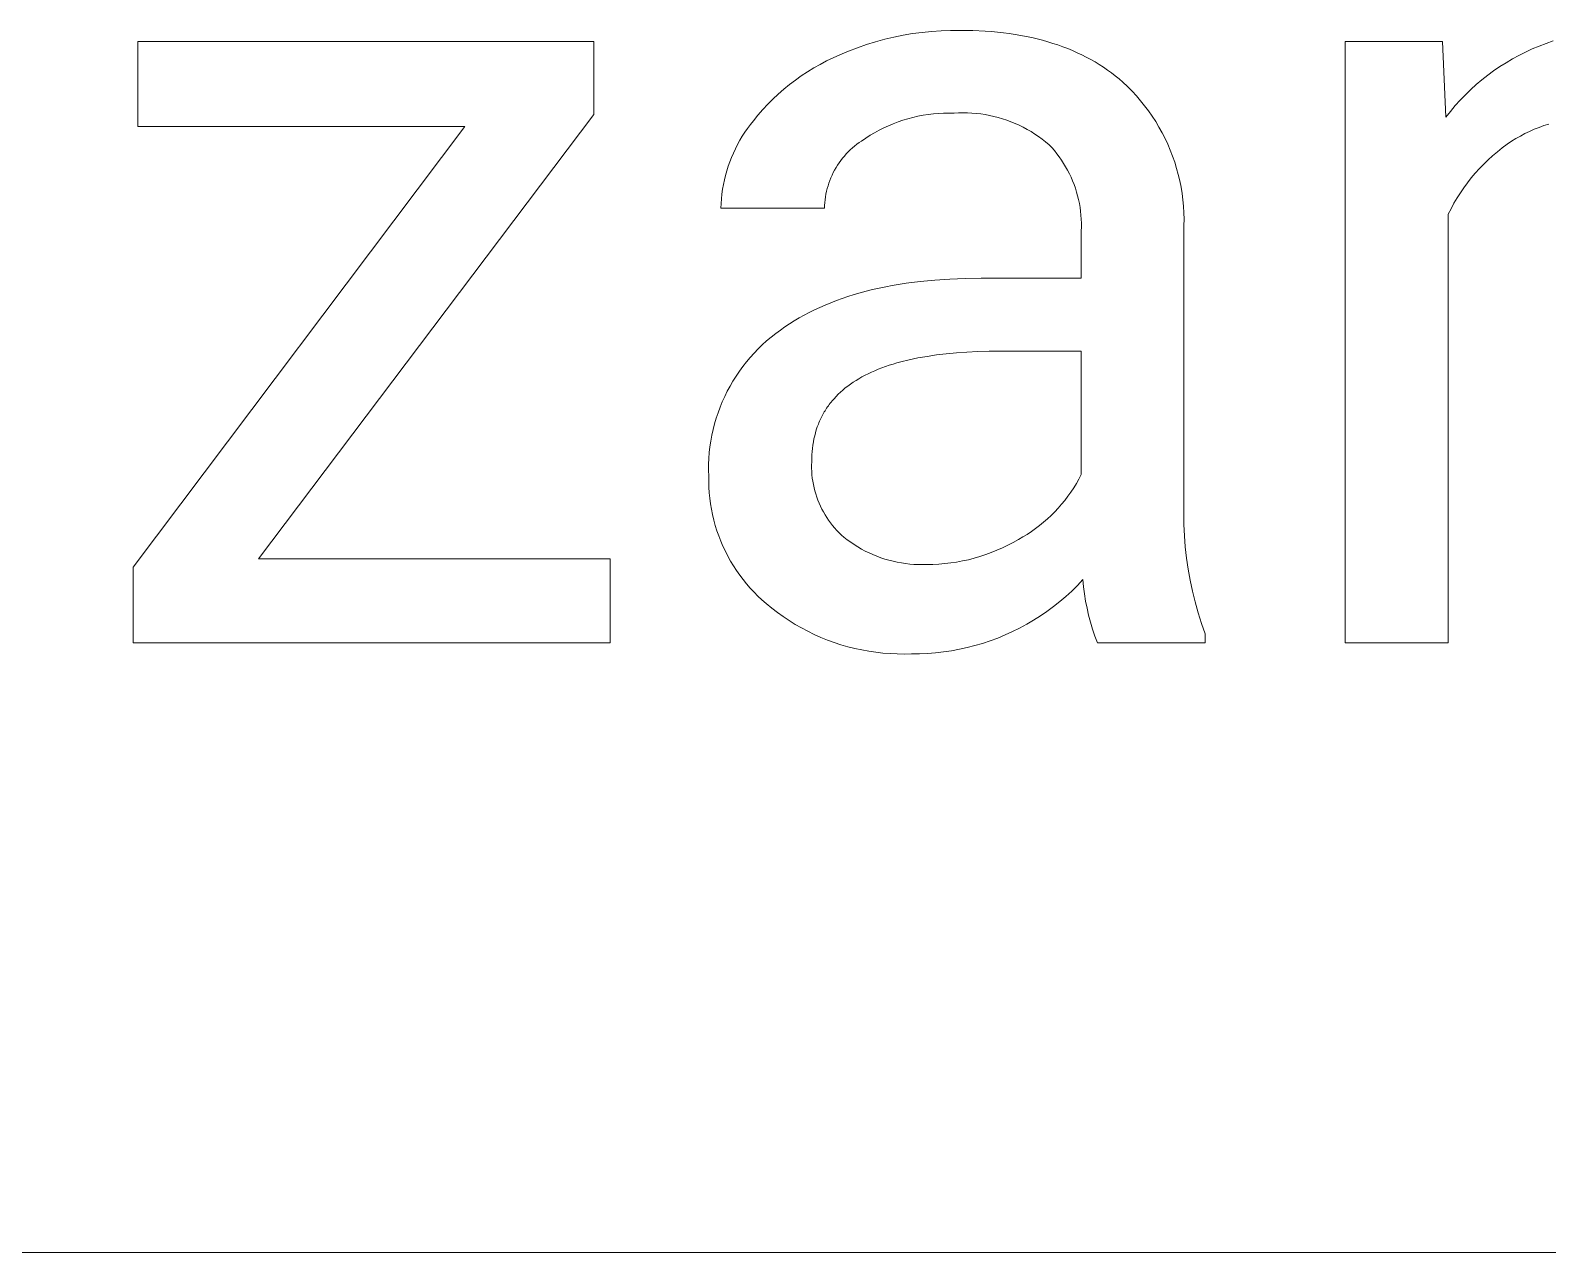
# Model space of a CAD drawing. Header units: millimetres. Extents: x 0 to 5466, y 0 to 3819.
# Drawn here: x 3908.2 to 4005.2, y 305.5 to 383.7 of the extents above; entities that cross this region are included whole.
import ezdxf

# ---------------------------------------------------------------- set-up
doc = ezdxf.new("R2010")
doc.units = ezdxf.units.MM
doc.header["$MEASUREMENT"] = 0
doc.layers.add('Domyślny', color=7, linetype='Continuous', true_color=0x000000)

msp = doc.modelspace()

# ---------------------------------------------------------------- linework, layer by layer
at = {"layer": 'Domyślny', "color": 18, "lineweight": 15, "true_color": 0x000000}
for p, q in [((3963.434, 383.269), (3964.029, 383.39)), ((3964.029, 383.39), (3964.628, 383.492)), ((3964.628, 383.492), (3965.23, 383.573)), ((3965.23, 383.573), (3965.834, 383.635)), ((3965.834, 383.635), (3966.441, 383.677)), ((3966.441, 383.677), (3967.048, 383.699)), ((3967.048, 383.699), (3967.655, 383.701)), ((3967.655, 383.701), (3968.477, 383.688)), ((3968.477, 383.688), (3969.275, 383.649)), ((3969.275, 383.649), (3969.666, 383.62)), ((3969.666, 383.62), (3970.052, 383.584)), ((3970.052, 383.584), (3970.431, 383.542)), ((3970.431, 383.542), (3970.805, 383.493)), ((3970.805, 383.493), (3971.173, 383.438)), ((3971.173, 383.438), (3971.536, 383.376)), ((3971.536, 383.376), (3971.892, 383.308)), ((3971.892, 383.308), (3972.243, 383.233)), ((3915.08, 377.558), (3915.08, 382.982)), ((3915.08, 382.982), (3944.237, 382.982)), ((3944.237, 382.982), (3944.237, 378.323)), ((3959.975, 382.136), (3960.535, 382.372)), ((3960.535, 382.372), (3961.102, 382.589)), ((3961.102, 382.589), (3961.676, 382.788)), ((3961.676, 382.788), (3962.257, 382.967)), ((3962.257, 382.967), (3962.843, 383.128)), ((3962.843, 383.128), (3963.434, 383.269)), ((3972.243, 383.233), (3972.589, 383.152)), ((3972.589, 383.152), (3972.929, 383.065)), ((3972.929, 383.065), (3973.263, 382.971)), ((3973.263, 382.971), (3973.591, 382.87)), ((3973.591, 382.87), (3973.914, 382.764)), ((3973.914, 382.764), (3974.23, 382.65)), ((3974.23, 382.65), (3974.542, 382.53)), ((3974.542, 382.53), (3974.847, 382.404)), ((3974.847, 382.404), (3975.147, 382.272)), ((3992.29, 344.532), (3992.29, 382.989)), ((3992.29, 382.989), (3998.514, 382.989)), ((3998.514, 382.989), (3998.732, 378.148)), ((4003.399, 382.102), (4003.822, 382.315)), ((4003.822, 382.315), (4004.253, 382.514)), ((4004.253, 382.514), (4004.69, 382.697)), ((4004.69, 382.697), (4005.133, 382.867)), ((4005.133, 382.867), (4005.582, 383.02)), ((3958.299, 381.295), (3958.707, 381.526)), ((3958.707, 381.526), (3959.123, 381.744)), ((3959.123, 381.744), (3959.545, 381.947)), ((3959.545, 381.947), (3959.975, 382.136)), ((3975.147, 382.272), (3975.441, 382.132)), ((3975.441, 382.132), (3975.729, 381.987)), ((3975.729, 381.987), (3976.012, 381.835)), ((3976.012, 381.835), (3976.289, 381.677)), ((3976.289, 381.677), (3976.56, 381.512)), ((3976.56, 381.512), (3976.825, 381.341)), ((3976.825, 381.341), (3977.085, 381.163)), ((4001.783, 381.11), (4002.174, 381.378)), ((4002.174, 381.378), (4002.574, 381.633)), ((4002.574, 381.633), (4002.982, 381.875)), ((4002.982, 381.875), (4003.399, 382.102)), ((3956.753, 380.235), (3957.126, 380.519)), ((3957.126, 380.519), (3957.508, 380.791)), ((3957.508, 380.791), (3957.899, 381.049)), ((3957.899, 381.049), (3958.299, 381.295)), ((3977.085, 381.163), (3977.339, 380.979)), ((3977.339, 380.979), (3977.587, 380.788)), ((3977.587, 380.788), (3977.829, 380.592)), ((3977.829, 380.592), (3978.066, 380.388)), ((3978.066, 380.388), (3978.366, 380.107)), ((4000.667, 380.228), (4001.029, 380.534)), ((4001.029, 380.534), (4001.401, 380.829)), ((4001.401, 380.829), (4001.783, 381.11)), ((3955.695, 379.307), (3956.037, 379.628)), ((3956.037, 379.628), (3956.39, 379.938)), ((3956.39, 379.938), (3956.753, 380.235)), ((3978.366, 380.107), (3978.656, 379.815)), ((3978.656, 379.815), (3978.935, 379.513)), ((3978.935, 379.513), (3979.205, 379.202)), ((3999.647, 379.237), (3999.976, 379.579)), ((3999.976, 379.579), (4000.316, 379.909)), ((4000.316, 379.909), (4000.667, 380.228)), ((3954.737, 378.277), (3955.045, 378.632)), ((3955.045, 378.632), (3955.364, 378.975)), ((3955.364, 378.975), (3955.695, 379.307)), ((3967.844, 378.426), (3967.559, 378.42)), ((3968.13, 378.422), (3967.844, 378.426)), ((3979.205, 379.202), (3979.463, 378.881)), ((3979.463, 378.881), (3979.71, 378.552)), ((3979.71, 378.552), (3979.946, 378.215)), ((3998.732, 378.148), (3999.025, 378.521)), ((3999.025, 378.521), (3999.33, 378.884)), ((3999.33, 378.884), (3999.647, 379.237)), ((3914.771, 349.366), (3935.992, 377.558)), ((3935.992, 377.558), (3915.08, 377.558)), ((3944.237, 378.323), (3922.797, 349.894)), ((3954.072, 377.432), (3954.253, 377.676)), ((3954.253, 377.676), (3954.442, 377.913)), ((3954.442, 377.913), (3954.737, 378.277)), ((3962.78, 377.464), (3962.484, 377.316)), ((3963.081, 377.603), (3962.78, 377.464)), ((3963.386, 377.731), (3963.081, 377.603)), ((3963.696, 377.848), (3963.386, 377.731)), ((3964.009, 377.955), (3963.696, 377.848)), ((3964.326, 378.05), (3964.009, 377.955)), ((3964.647, 378.135), (3964.326, 378.05)), ((3964.969, 378.208), (3964.647, 378.135)), ((3965.295, 378.27), (3964.969, 378.208)), ((3965.622, 378.321), (3965.295, 378.27)), ((3965.951, 378.361), (3965.622, 378.321)), ((3966.28, 378.389), (3965.951, 378.361)), ((3966.611, 378.406), (3966.28, 378.389)), ((3966.942, 378.411), (3966.611, 378.406)), ((3967.273, 378.405), (3966.942, 378.411)), ((3967.559, 378.42), (3967.273, 378.405)), ((3968.416, 378.409), (3968.13, 378.422)), ((3968.7, 378.385), (3968.416, 378.409)), ((3968.984, 378.352), (3968.7, 378.385)), ((3969.267, 378.31), (3968.984, 378.352)), ((3969.548, 378.257), (3969.267, 378.31)), ((3969.827, 378.196), (3969.548, 378.257)), ((3970.104, 378.124), (3969.827, 378.196)), ((3970.378, 378.043), (3970.104, 378.124)), ((3970.649, 377.953), (3970.378, 378.043)), ((3970.917, 377.854), (3970.649, 377.953)), ((3971.181, 377.745), (3970.917, 377.854)), ((3971.442, 377.628), (3971.181, 377.745)), ((3971.698, 377.502), (3971.442, 377.628)), ((3971.95, 377.367), (3971.698, 377.502)), ((3979.946, 378.215), (3980.169, 377.87)), ((3980.169, 377.87), (3980.381, 377.517)), ((3980.381, 377.517), (3980.581, 377.157)), ((4004.689, 377.495), (4004.382, 377.372)), ((4005, 377.607), (4004.689, 377.495)), ((4005.315, 377.708), (4005, 377.607)), ((3953.432, 376.401), (3953.579, 376.667)), ((3953.579, 376.667), (3953.735, 376.927)), ((3953.735, 376.927), (3953.899, 377.182)), ((3953.899, 377.182), (3954.072, 377.432)), ((3961.207, 376.518), (3961.06, 376.411)), ((3961.358, 376.621), (3961.207, 376.518)), ((3961.63, 376.809), (3961.358, 376.621)), ((3961.909, 376.988), (3961.63, 376.809)), ((3962.194, 377.157), (3961.909, 376.988)), ((3962.484, 377.316), (3962.194, 377.157)), ((3972.197, 377.223), (3971.95, 377.367)), ((3972.44, 377.071), (3972.197, 377.223)), ((3972.676, 376.911), (3972.44, 377.071)), ((3972.908, 376.743), (3972.676, 376.911)), ((3973.133, 376.568), (3972.908, 376.743)), ((3973.352, 376.384), (3973.133, 376.568)), ((3980.581, 377.157), (3980.768, 376.791)), ((3980.768, 376.791), (3980.942, 376.418)), ((4002.92, 376.603), (4002.645, 376.419)), ((4003.202, 376.777), (4002.92, 376.603)), ((4003.489, 376.941), (4003.202, 376.777)), ((4003.781, 377.095), (4003.489, 376.941)), ((4004.079, 377.239), (4003.781, 377.095)), ((4004.382, 377.372), (4004.079, 377.239)), ((3952.934, 375.294), (3953.045, 375.577)), ((3953.045, 375.577), (3953.164, 375.856)), ((3953.164, 375.856), (3953.294, 376.131)), ((3953.294, 376.131), (3953.432, 376.401)), ((3960.147, 375.524), (3960.035, 375.38)), ((3960.264, 375.664), (3960.147, 375.524)), ((3960.385, 375.8), (3960.264, 375.664)), ((3960.512, 375.931), (3960.385, 375.8)), ((3960.642, 376.058), (3960.512, 375.931)), ((3960.778, 376.181), (3960.642, 376.058)), ((3960.917, 376.298), (3960.778, 376.181)), ((3961.06, 376.411), (3960.917, 376.298)), ((3973.524, 376.199), (3973.352, 376.384)), ((3973.689, 376.009), (3973.524, 376.199)), ((3973.847, 375.813), (3973.689, 376.009)), ((3973.999, 375.611), (3973.847, 375.813)), ((3974.144, 375.405), (3973.999, 375.611)), ((3980.942, 376.418), (3981.104, 376.039)), ((3981.104, 376.039), (3981.252, 375.656)), ((3981.252, 375.656), (3981.387, 375.267)), ((4001.719, 375.685), (4001.427, 375.42)), ((4002.019, 375.94), (4001.719, 375.685)), ((4002.328, 376.185), (4002.019, 375.94)), ((4002.645, 376.419), (4002.328, 376.185)), ((3952.66, 374.426), (3952.742, 374.718)), ((3952.742, 374.718), (3952.833, 375.008)), ((3952.833, 375.008), (3952.934, 375.294)), ((3959.555, 374.607), (3959.475, 374.443)), ((3959.64, 374.768), (3959.555, 374.607)), ((3959.731, 374.926), (3959.64, 374.768)), ((3959.827, 375.081), (3959.731, 374.926)), ((3959.929, 375.232), (3959.827, 375.081)), ((3960.035, 375.38), (3959.929, 375.232)), ((3974.282, 375.194), (3974.144, 375.405)), ((3974.412, 374.978), (3974.282, 375.194)), ((3974.535, 374.758), (3974.412, 374.978)), ((3974.651, 374.534), (3974.535, 374.758)), ((3981.387, 375.267), (3981.509, 374.874)), ((3981.509, 374.874), (3981.617, 374.477)), ((4000.606, 374.569), (4000.352, 374.267)), ((4000.87, 374.862), (4000.606, 374.569)), ((4001.144, 375.146), (4000.87, 374.862)), ((4001.427, 375.42), (4001.144, 375.146)), ((3952.475, 373.534), (3952.527, 373.833)), ((3952.527, 373.833), (3952.589, 374.131)), ((3952.589, 374.131), (3952.66, 374.426)), ((3959.166, 373.587), (3959.123, 373.41)), ((3959.216, 373.762), (3959.166, 373.587)), ((3959.272, 373.935), (3959.216, 373.762)), ((3959.334, 374.107), (3959.272, 373.935)), ((3959.402, 374.276), (3959.334, 374.107)), ((3959.475, 374.443), (3959.402, 374.276)), ((3974.759, 374.306), (3974.651, 374.534)), ((3974.859, 374.074), (3974.759, 374.306)), ((3974.951, 373.84), (3974.859, 374.074)), ((3975.035, 373.602), (3974.951, 373.84)), ((3975.111, 373.362), (3975.035, 373.602)), ((3981.617, 374.477), (3981.711, 374.076)), ((3981.711, 374.076), (3981.791, 373.673)), ((3981.791, 373.673), (3981.858, 373.267)), ((3999.876, 373.639), (3999.654, 373.313)), ((4000.109, 373.957), (3999.876, 373.639)), ((4000.352, 374.267), (4000.109, 373.957)), ((3952.367, 372.326), (3952.379, 372.629)), ((3952.379, 372.629), (3952.401, 372.932)), ((3952.401, 372.932), (3952.433, 373.234)), ((3952.433, 373.234), (3952.475, 373.534)), ((3959.01, 372.69), (3958.998, 372.508)), ((3959.029, 372.871), (3959.01, 372.69)), ((3959.054, 373.052), (3959.029, 372.871)), ((3959.085, 373.231), (3959.054, 373.052)), ((3959.123, 373.41), (3959.085, 373.231)), ((3975.179, 373.119), (3975.111, 373.362)), ((3975.238, 372.874), (3975.179, 373.119)), ((3975.289, 372.627), (3975.238, 372.874)), ((3975.332, 372.378), (3975.289, 372.627)), ((3981.858, 373.267), (3981.91, 372.859)), ((3981.91, 372.859), (3981.949, 372.449)), ((3999.243, 372.64), (3999.055, 372.294)), ((3999.443, 372.98), (3999.243, 372.64)), ((3999.654, 373.313), (3999.443, 372.98)), ((3958.992, 372.326), (3952.367, 372.326)), ((3958.998, 372.508), (3958.992, 372.326)), ((3975.366, 372.128), (3975.332, 372.378)), ((3975.392, 371.877), (3975.366, 372.128)), ((3975.409, 371.626), (3975.392, 371.877)), ((3981.949, 372.449), (3981.973, 372.038)), ((3981.973, 372.038), (3981.983, 371.627)), ((3999.055, 372.294), (3998.878, 371.942)), ((3998.878, 371.942), (3998.878, 344.532)), ((3975.417, 371.374), (3975.409, 371.626)), ((3975.409, 370.87), (3975.417, 371.122)), ((3975.409, 367.848), (3975.409, 370.87)), ((3975.417, 371.122), (3975.417, 371.374)), ((3981.983, 371.627), (3981.979, 371.215)), ((3981.979, 371.215), (3981.979, 353.525)), ((3966.037, 367.731), (3966.997, 367.796)), ((3966.997, 367.796), (3967.986, 367.835)), ((3967.986, 367.835), (3969.002, 367.848)), ((3969.002, 367.848), (3975.409, 367.848)), ((3960.493, 366.678), (3960.877, 366.798)), ((3960.877, 366.798), (3961.267, 366.911)), ((3961.267, 366.911), (3961.665, 367.018)), ((3961.665, 367.018), (3962.07, 367.118)), ((3962.07, 367.118), (3962.482, 367.212)), ((3962.482, 367.212), (3962.902, 367.3)), ((3962.902, 367.3), (3963.328, 367.381)), ((3963.328, 367.381), (3964.203, 367.524)), ((3964.203, 367.524), (3965.106, 367.64)), ((3965.106, 367.64), (3966.037, 367.731)), ((3958.013, 365.659), (3958.345, 365.824)), ((3958.345, 365.824), (3958.685, 365.983)), ((3958.685, 365.983), (3959.032, 366.134)), ((3959.032, 366.134), (3959.387, 366.28)), ((3959.387, 366.28), (3959.748, 366.419)), ((3959.748, 366.419), (3960.117, 366.552)), ((3960.117, 366.552), (3960.493, 366.678)), ((3956.46, 364.739), (3956.756, 364.936)), ((3956.756, 364.936), (3957.059, 365.126)), ((3957.059, 365.126), (3957.37, 365.31)), ((3957.37, 365.31), (3957.688, 365.488)), ((3957.688, 365.488), (3958.013, 365.659)), ((3955.29, 363.842), (3955.576, 364.083)), ((3955.576, 364.083), (3955.869, 364.315)), ((3955.869, 364.315), (3956.171, 364.536)), ((3956.171, 364.536), (3956.46, 364.739)), ((3954.235, 362.783), (3954.485, 363.061)), ((3954.485, 363.061), (3954.744, 363.331)), ((3954.744, 363.331), (3955.013, 363.591)), ((3955.013, 363.591), (3955.29, 363.842)), ((3966.149, 362.941), (3965.547, 362.852)), ((3966.774, 363.017), (3966.149, 362.941)), ((3967.424, 363.079), (3966.774, 363.017)), ((3968.097, 363.127), (3967.424, 363.079)), ((3968.794, 363.162), (3968.097, 363.127)), ((3969.514, 363.182), (3968.794, 363.162)), ((3970.258, 363.189), (3969.514, 363.182)), ((3975.409, 363.189), (3970.258, 363.189)), ((3975.409, 355.29), (3975.409, 363.189)), ((3953.545, 361.899), (3953.765, 362.201)), ((3953.765, 362.201), (3953.995, 362.496)), ((3953.995, 362.496), (3954.235, 362.783)), ((3962.21, 361.933), (3961.994, 361.838)), ((3962.431, 362.024), (3962.21, 361.933)), ((3962.658, 362.112), (3962.431, 362.024)), ((3962.891, 362.197), (3962.658, 362.112)), ((3963.13, 362.278), (3962.891, 362.197)), ((3963.375, 362.355), (3963.13, 362.278)), ((3963.626, 362.429), (3963.375, 362.355)), ((3963.882, 362.5), (3963.626, 362.429)), ((3964.414, 362.631), (3963.882, 362.5)), ((3964.968, 362.748), (3964.414, 362.631)), ((3965.547, 362.852), (3964.968, 362.748)), ((3952.949, 360.948), (3953.137, 361.272)), ((3953.137, 361.272), (3953.335, 361.589)), ((3953.335, 361.589), (3953.545, 361.899)), ((3960.652, 361.077), (3960.484, 360.954)), ((3960.826, 361.196), (3960.652, 361.077)), ((3961.006, 361.311), (3960.826, 361.196)), ((3961.192, 361.424), (3961.006, 361.311)), ((3961.384, 361.532), (3961.192, 361.424)), ((3961.581, 361.638), (3961.384, 361.532)), ((3961.785, 361.739), (3961.581, 361.638)), ((3961.994, 361.838), (3961.785, 361.739)), ((3952.455, 359.942), (3952.608, 360.283)), ((3952.608, 360.283), (3952.773, 360.619)), ((3952.773, 360.619), (3952.949, 360.948)), ((3959.473, 359.998), (3959.412, 359.924)), ((3959.6, 360.145), (3959.473, 359.998)), ((3959.732, 360.289), (3959.6, 360.145)), ((3959.871, 360.429), (3959.732, 360.289)), ((3960.015, 360.565), (3959.871, 360.429)), ((3960.166, 360.698), (3960.015, 360.565)), ((3960.322, 360.828), (3960.166, 360.698)), ((3960.484, 360.954), (3960.322, 360.828)), ((3952.067, 358.89), (3952.184, 359.245)), ((3952.184, 359.245), (3952.313, 359.596)), ((3952.313, 359.596), (3952.455, 359.942)), ((3958.836, 359.044), (3958.793, 358.959)), ((3958.881, 359.128), (3958.836, 359.044)), ((3958.927, 359.212), (3958.881, 359.128)), ((3958.975, 359.294), (3958.927, 359.212)), ((3959.025, 359.376), (3958.975, 359.294)), ((3959.076, 359.457), (3959.025, 359.376)), ((3959.128, 359.537), (3959.076, 359.457)), ((3959.182, 359.616), (3959.128, 359.537)), ((3959.237, 359.694), (3959.182, 359.616)), ((3959.294, 359.772), (3959.237, 359.694)), ((3959.352, 359.848), (3959.294, 359.772)), ((3959.412, 359.924), (3959.352, 359.848)), ((3951.789, 357.803), (3951.869, 358.168)), ((3951.869, 358.168), (3951.961, 358.531)), ((3951.961, 358.531), (3952.067, 358.89)), ((3958.468, 358.153), (3958.412, 357.964)), ((3958.53, 358.338), (3958.468, 358.153)), ((3958.597, 358.52), (3958.53, 358.338)), ((3958.633, 358.609), (3958.597, 358.52)), ((3958.671, 358.698), (3958.633, 358.609)), ((3958.71, 358.786), (3958.671, 358.698)), ((3958.751, 358.873), (3958.71, 358.786)), ((3958.793, 358.959), (3958.751, 358.873)), ((3951.666, 357.065), (3951.721, 357.435)), ((3951.721, 357.435), (3951.789, 357.803)), ((3958.247, 357.175), (3958.22, 356.968)), ((3958.279, 357.377), (3958.247, 357.175)), ((3958.317, 357.576), (3958.279, 357.377)), ((3958.362, 357.772), (3958.317, 357.576)), ((3958.412, 357.964), (3958.362, 357.772)), ((3951.579, 355.947), (3951.595, 356.321)), ((3951.595, 356.321), (3951.624, 356.693)), ((3951.624, 356.693), (3951.666, 357.065)), ((3958.173, 356.109), (3958.166, 355.901)), ((3958.176, 356.329), (3958.173, 356.109)), ((3958.185, 356.546), (3958.176, 356.329)), ((3958.2, 356.759), (3958.185, 356.546)), ((3958.22, 356.968), (3958.2, 356.759)), ((3951.575, 355.573), (3951.579, 355.947)), ((3951.585, 355.199), (3951.575, 355.573)), ((3951.583, 354.843), (3951.585, 355.199)), ((3958.166, 355.901), (3958.167, 355.692)), ((3958.167, 355.692), (3958.175, 355.483)), ((3958.175, 355.483), (3958.19, 355.275)), ((3958.19, 355.275), (3958.212, 355.068)), ((3975.258, 355.001), (3975.409, 355.29)), ((3951.593, 354.488), (3951.583, 354.843)), ((3951.616, 354.133), (3951.593, 354.488)), ((3958.212, 355.068), (3958.242, 354.861)), ((3958.242, 354.861), (3958.279, 354.656)), ((3958.279, 354.656), (3958.323, 354.452)), ((3958.323, 354.452), (3958.374, 354.249)), ((3958.374, 354.249), (3958.432, 354.049)), ((3974.559, 353.9), (3974.748, 354.166)), ((3974.748, 354.166), (3974.927, 354.439)), ((3974.927, 354.439), (3975.098, 354.717)), ((3975.098, 354.717), (3975.258, 355.001)), ((3951.651, 353.779), (3951.616, 354.133)), ((3951.698, 353.427), (3951.651, 353.779)), ((3951.756, 353.076), (3951.698, 353.427)), ((3958.432, 354.049), (3958.496, 353.85)), ((3958.496, 353.85), (3958.568, 353.654)), ((3958.568, 353.654), (3958.647, 353.461)), ((3958.647, 353.461), (3958.732, 353.271)), ((3958.732, 353.271), (3958.824, 353.083)), ((3973.941, 353.143), (3974.156, 353.388)), ((3974.156, 353.388), (3974.362, 353.641)), ((3974.362, 353.641), (3974.559, 353.9)), ((3981.979, 353.525), (3981.965, 352.809)), ((3951.827, 352.727), (3951.756, 353.076)), ((3951.91, 352.381), (3951.827, 352.727)), ((3952.005, 352.039), (3951.91, 352.381)), ((3958.824, 353.083), (3958.922, 352.899)), ((3958.922, 352.899), (3959.026, 352.718)), ((3959.026, 352.718), (3959.137, 352.542)), ((3959.137, 352.542), (3959.254, 352.369)), ((3959.254, 352.369), (3959.377, 352.2)), ((3972.749, 352.033), (3973.002, 352.238)), ((3973.002, 352.238), (3973.248, 352.452)), ((3973.248, 352.452), (3973.487, 352.675)), ((3973.487, 352.675), (3973.718, 352.905)), ((3973.718, 352.905), (3973.941, 353.143)), ((3981.965, 352.809), (3981.974, 352.093)), ((3952.111, 351.699), (3952.005, 352.039)), ((3952.229, 351.364), (3952.111, 351.699)), ((3952.358, 351.032), (3952.229, 351.364)), ((3959.377, 352.2), (3959.505, 352.036)), ((3959.505, 352.036), (3959.64, 351.876)), ((3959.64, 351.876), (3959.779, 351.721)), ((3959.779, 351.721), (3959.924, 351.571)), ((3959.924, 351.571), (3960.075, 351.426)), ((3960.075, 351.426), (3960.23, 351.286)), ((3960.23, 351.286), (3960.444, 351.12)), ((3971.386, 351.14), (3971.671, 351.3)), ((3971.671, 351.3), (3971.95, 351.469)), ((3971.95, 351.469), (3972.222, 351.648)), ((3972.222, 351.648), (3972.489, 351.836)), ((3972.489, 351.836), (3972.749, 352.033)), ((3981.974, 352.093), (3982.007, 351.378)), ((3982.007, 351.378), (3982.063, 350.664)), ((3952.499, 350.706), (3952.358, 351.032)), ((3952.651, 350.384), (3952.499, 350.706)), ((3952.813, 350.068), (3952.651, 350.384)), ((3960.444, 351.12), (3960.664, 350.961)), ((3960.664, 350.961), (3960.889, 350.809)), ((3960.889, 350.809), (3961.119, 350.665)), ((3961.119, 350.665), (3961.354, 350.53)), ((3961.354, 350.53), (3961.594, 350.402)), ((3961.594, 350.402), (3961.837, 350.283)), ((3969.298, 350.171), (3969.659, 350.303)), ((3969.659, 350.303), (3970.016, 350.447)), ((3970.016, 350.447), (3970.367, 350.603)), ((3970.367, 350.603), (3970.713, 350.771)), ((3970.713, 350.771), (3971.053, 350.95)), ((3971.053, 350.95), (3971.386, 351.14)), ((3982.063, 350.664), (3982.143, 349.952)), ((3914.771, 344.525), (3914.771, 349.366)), ((3922.797, 349.894), (3945.293, 349.894)), ((3945.293, 349.894), (3945.293, 344.525)), ((3952.987, 349.757), (3952.813, 350.068)), ((3953.171, 349.453), (3952.987, 349.757)), ((3953.365, 349.155), (3953.171, 349.453)), ((3961.837, 350.283), (3962.085, 350.172)), ((3962.085, 350.172), (3962.336, 350.069)), ((3962.336, 350.069), (3962.591, 349.976)), ((3962.591, 349.976), (3962.849, 349.891)), ((3962.849, 349.891), (3963.109, 349.815)), ((3963.109, 349.815), (3963.372, 349.747)), ((3963.372, 349.747), (3963.637, 349.689)), ((3963.637, 349.689), (3963.904, 349.64)), ((3963.904, 349.64), (3964.172, 349.6)), ((3964.172, 349.6), (3964.442, 349.569)), ((3964.442, 349.569), (3964.712, 349.548)), ((3964.712, 349.548), (3964.983, 349.536)), ((3964.983, 349.536), (3965.255, 349.533)), ((3965.255, 349.533), (3965.526, 349.539)), ((3965.526, 349.539), (3965.91, 349.545)), ((3965.91, 349.545), (3966.294, 349.563)), ((3966.294, 349.563), (3966.677, 349.595)), ((3966.677, 349.595), (3967.059, 349.639)), ((3967.059, 349.639), (3967.439, 349.697)), ((3967.439, 349.697), (3967.817, 349.766)), ((3967.817, 349.766), (3968.192, 349.849)), ((3968.192, 349.849), (3968.564, 349.944)), ((3968.564, 349.944), (3968.933, 350.052)), ((3968.933, 350.052), (3969.298, 350.171)), ((3982.143, 349.952), (3982.245, 349.244)), ((3953.569, 348.864), (3953.365, 349.155)), ((3953.784, 348.58), (3953.569, 348.864)), ((3954.007, 348.304), (3953.784, 348.58)), ((3975.518, 348.574), (3975.165, 348.203)), ((3975.56, 348.114), (3975.518, 348.574)), ((3982.245, 349.244), (3982.371, 348.539)), ((3982.371, 348.539), (3982.521, 347.839)), ((3954.241, 348.035), (3954.007, 348.304)), ((3954.483, 347.775), (3954.241, 348.035)), ((3954.734, 347.523), (3954.483, 347.775)), ((3954.993, 347.28), (3954.734, 347.523)), ((3974.421, 347.498), (3974.031, 347.166)), ((3974.799, 347.844), (3974.421, 347.498)), ((3975.165, 348.203), (3974.799, 347.844)), ((3975.618, 347.655), (3975.56, 348.114)), ((3975.691, 347.198), (3975.618, 347.655)), ((3982.521, 347.839), (3982.693, 347.144)), ((3955.261, 347.045), (3954.993, 347.28)), ((3955.614, 346.753), (3955.261, 347.045)), ((3955.977, 346.474), (3955.614, 346.753)), ((3956.349, 346.207), (3955.977, 346.474)), ((3973.217, 346.543), (3972.794, 346.253)), ((3973.629, 346.848), (3973.217, 346.543)), ((3974.031, 347.166), (3973.629, 346.848)), ((3975.779, 346.745), (3975.691, 347.198)), ((3975.882, 346.294), (3975.779, 346.745)), ((3982.693, 347.144), (3982.887, 346.455)), ((3982.887, 346.455), (3983.105, 345.773)), ((3956.729, 345.952), (3956.349, 346.207)), ((3957.119, 345.711), (3956.729, 345.952)), ((3957.516, 345.483), (3957.119, 345.711)), ((3957.921, 345.269), (3957.516, 345.483)), ((3971.47, 345.475), (3971.011, 345.247)), ((3971.92, 345.719), (3971.47, 345.475)), ((3972.362, 345.979), (3971.92, 345.719)), ((3972.794, 346.253), (3972.362, 345.979)), ((3976.001, 345.847), (3975.882, 346.294)), ((3976.135, 345.404), (3976.001, 345.847)), ((3983.105, 345.773), (3983.344, 345.098)), ((3945.293, 344.525), (3914.771, 344.525)), ((3958.333, 345.069), (3957.921, 345.269)), ((3958.751, 344.882), (3958.333, 345.069)), ((3959.176, 344.711), (3958.751, 344.882)), ((3959.606, 344.553), (3959.176, 344.711)), ((3960.041, 344.411), (3959.606, 344.553)), ((3969.105, 344.498), (3968.613, 344.353)), ((3969.591, 344.66), (3969.105, 344.498)), ((3970.071, 344.839), (3969.591, 344.66)), ((3970.544, 345.035), (3970.071, 344.839)), ((3971.011, 345.247), (3970.544, 345.035)), ((3976.283, 344.966), (3976.135, 345.404)), ((3976.446, 344.534), (3976.283, 344.966)), ((3983.344, 344.534), (3976.446, 344.534)), ((3983.344, 345.098), (3983.344, 344.534)), ((3998.878, 344.532), (3992.29, 344.532)), ((3960.481, 344.283), (3960.041, 344.411)), ((3960.925, 344.171), (3960.481, 344.283)), ((3961.372, 344.073), (3960.925, 344.171)), ((3961.823, 343.991), (3961.372, 344.073)), ((3962.276, 343.924), (3961.823, 343.991)), ((3962.731, 343.873), (3962.276, 343.924)), ((3963.188, 343.838), (3962.731, 343.873)), ((3963.645, 343.817), (3963.188, 343.838)), ((3964.103, 343.813), (3963.645, 343.817)), ((3964.561, 343.824), (3964.103, 343.813)), ((3965.074, 343.828), (3964.561, 343.824)), ((3965.586, 343.85), (3965.074, 343.828)), ((3966.097, 343.889), (3965.586, 343.85)), ((3966.606, 343.947), (3966.097, 343.889)), ((3967.113, 344.022), (3966.606, 343.947)), ((3967.616, 344.115), (3967.113, 344.022)), ((3968.117, 344.225), (3967.616, 344.115)), ((3968.613, 344.353), (3968.117, 344.225)), ((3400.106, 305.53), (5465.587, 305.53))]:
    msp.add_line(p, q, dxfattribs=at)

doc.saveas('drawing.dxf')
